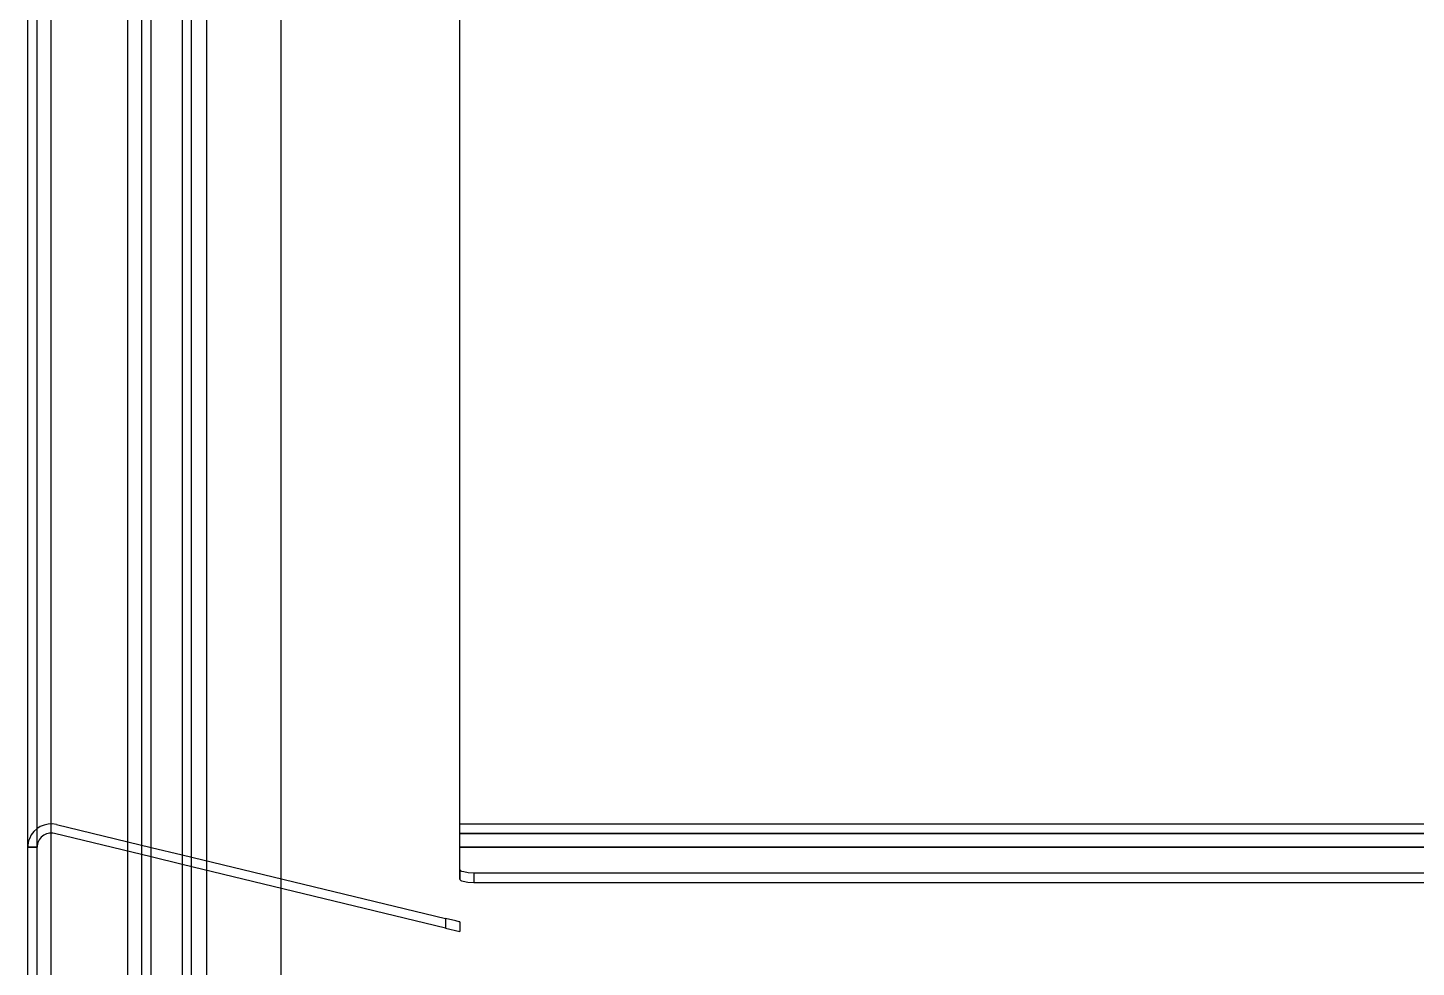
# Model space of a CAD drawing. Header units: millimetres. Extents: x 10366 to 13995, y 24552 to 29685.
# Drawn here: x 11416.9 to 11641.9, y 28190.1 to 28342.3 of the extents above; entities that cross this region are included whole.
import ezdxf

# ---------------------------------------------------------------- set-up
doc = ezdxf.new("R2010")
doc.units = ezdxf.units.MM
doc.header["$LTSCALE"] = 3
doc.layers.add('Default', color=7, linetype='Continuous')
doc.layers.add('Hidden_lines', color=7, linetype='Continuous')

msp = doc.modelspace()

# ---------------------------------------------------------------- linework, layer by layer
at = {"layer": 'Default'}
for p, q in [((11416.86, 27503.51), (11416.86, 28415.53)), ((11420.64, 27503.51), (11420.64, 28415.53)), ((11433.08, 27503.51), (11433.08, 28415.53)), ((11436.86, 27503.51), (11436.86, 28415.53)), ((11441.86, 28409.03), (11441.86, 27979.03)), ((11445.85, 28409.03), (11445.85, 27512.5)), ((11445.85, 28409.03), (11445.85, 27979.03)), ((11486.86, 28209.52), (11486.86, 28349.52)), ((11486.86, 28213.3), (11796.86, 28213.3)), ((11436.86, 28209.5), (11441.86, 28208.29)), ((11486.86, 28209.52), (11796.86, 28209.52)), ((11796.86, 28209.52), (11486.86, 28209.52)), ((11441.86, 28206.75), (11436.86, 28207.95))]:
    msp.add_line(p, q, dxfattribs=at)
msp.add_polyline3d([(11486.86, 28209.52, 0), (11486.86, 28212.49, 0), (11486.86, 28213.22, 0), (11486.86, 28213.28, 0), (11486.86, 28213.3, 0), (11486.86, 28213.3, 0), (11486.86, 28213.3, 0), (11486.86, 28213.3, 0), (11486.86, 28213.3, 0), (11486.86, 28213.3, 0), (11486.86, 28213.3, 0), (11486.86, 28213.3, 0), (11486.86, 28213.3, 0), (11486.86, 28213.3, 0), (11486.86, 28213.3, 0), (11486.86, 28213.3, 0), (11486.86, 28213.3, 0), (11486.86, 28213.3, 0), (11486.86, 28213.3, 0), (11486.86, 28213.3, 0), (11486.86, 28213.3, 0), (11486.86, 28213.29, 0), (11486.86, 28213.27, 0), (11486.86, 28213.2, 0)], dxfattribs=at)
msp.add_arc((11420.64, 28209.52), 3.78, 158.4968, 180, dxfattribs=at)
at = {"layer": 'Hidden_lines'}
for p, q in [((11418.36, 27503.51), (11418.36, 28415.53)), ((11435.36, 27503.51), (11435.36, 28415.53)), ((11443.36, 28409.03), (11443.36, 27979.03)), ((11457.87, 28397.01), (11457.87, 27972.6)), ((11421.53, 28213.2), (11436.86, 28209.5)), ((11436.86, 28207.95), (11421.18, 28211.74)), ((11486.86, 28211.8), (11796.86, 28211.8)), ((11486.86, 28211.74), (11796.86, 28211.74)), ((11486.86, 28204.36), (11486.86, 28211.74)), ((11418.36, 28209.52), (11416.86, 28209.52)), ((11416.86, 28209.52), (11418.36, 28209.52)), ((11441.86, 28208.29), (11484.58, 28197.98)), ((11484.58, 28196.43), (11441.86, 28206.75)), ((11486.86, 28205.9), (11486.86, 28204.36)), ((11489.14, 28205.35), (11489.14, 28203.81)), ((11794.58, 28205.35), (11489.14, 28205.35)), ((11489.14, 28203.81), (11794.58, 28203.81)), ((11484.58, 28197.98), (11484.58, 28196.43)), ((11486.86, 28197.43), (11486.86, 28195.88))]:
    msp.add_line(p, q, dxfattribs=at)
for points in [[(11489.14, 28205.35, 0), (11488.25, 28205.4, 0), (11487.51, 28205.52, 0), (11487.23, 28205.6, 0), (11487.12, 28205.65, 0), (11487.03, 28205.7, 0), (11486.96, 28205.75, 0), (11486.93, 28205.77, 0), (11486.91, 28205.8, 0), (11486.89, 28205.82, 0), (11486.87, 28205.85, 0), (11486.87, 28205.86, 0), (11486.87, 28205.88, 0), (11486.86, 28205.89, 0), (11486.86, 28205.9, 0)], [(11486.86, 28204.36, 0), (11486.86, 28204.35, 0), (11486.87, 28204.33, 0), (11486.87, 28204.32, 0), (11486.88, 28204.3, 0), (11486.89, 28204.28, 0), (11486.91, 28204.25, 0), (11486.94, 28204.22, 0), (11486.97, 28204.19, 0), (11487.06, 28204.14, 0), (11487.16, 28204.09, 0), (11487.43, 28204, 0), (11488.15, 28203.87, 0), (11489.14, 28203.81, 0)], [(11486.86, 28197.43, 0), (11486.86, 28197.43, 0), (11486.86, 28197.43, 0), (11486.86, 28197.43, 0), (11486.86, 28197.43, 0), (11486.86, 28197.43, 0), (11486.86, 28197.43, 0), (11486.86, 28197.43, 0), (11486.86, 28197.43, 0), (11486.86, 28197.43, 0), (11486.86, 28197.43, 0), (11486.86, 28197.43, 0), (11486.85, 28197.43, 0), (11486.79, 28197.44, 0), (11486.21, 28197.59, 0), (11484.58, 28197.98, 0)], [(11484.58, 28196.43, 0), (11486.86, 28195.88, 0)]]:
    msp.add_polyline3d(points, dxfattribs=at)
for radius, end in [(3.78, 158.4968), (2.28, 180)]:
    msp.add_arc((11420.64, 28209.52), radius, 76.4296, end, dxfattribs=at)

doc.saveas('drawing.dxf')
